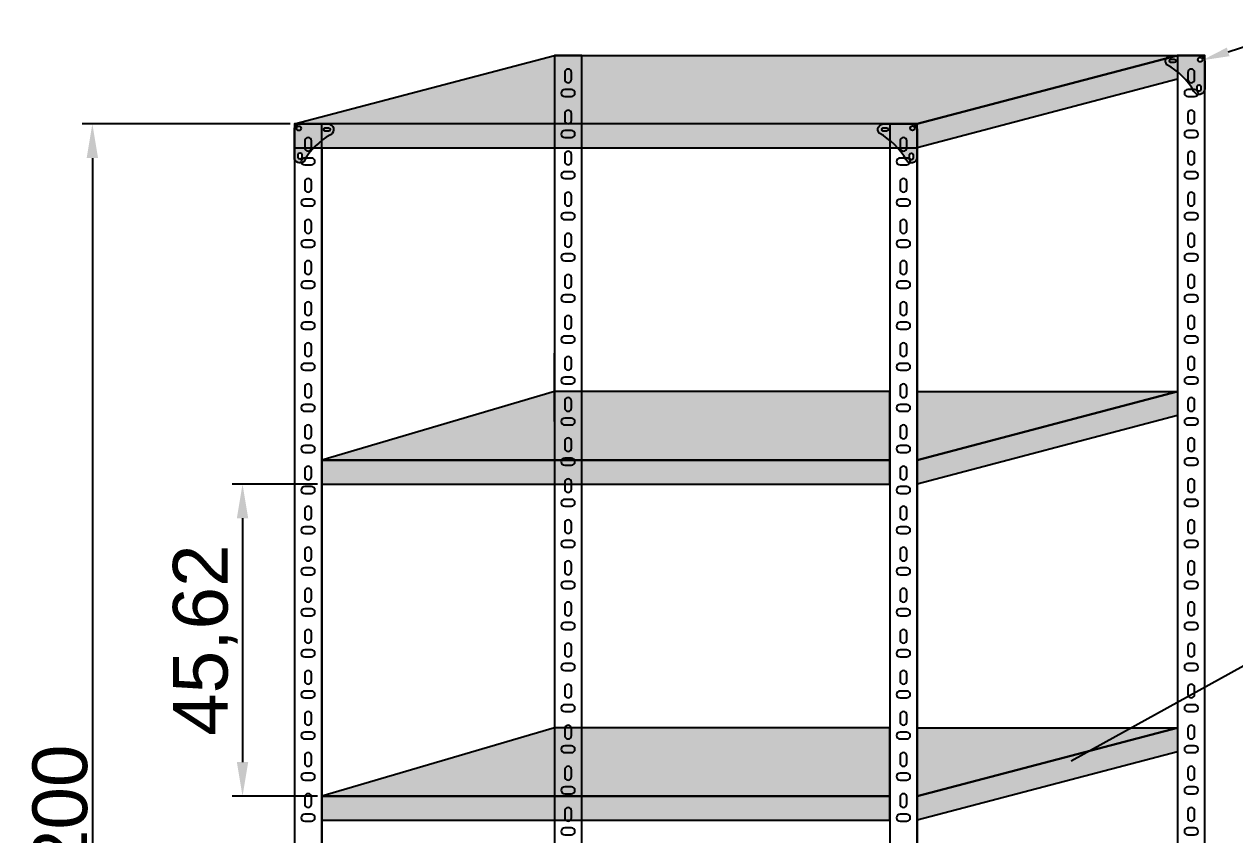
# Model space of a CAD drawing. Header units: millimetres. Extents: x 6614975 to 6624097, y 8742145 to 8746891.
# Drawn here: x 6619856.7 to 6620033.7, y 8743207.4 to 8743325.8 of the extents above; entities that cross this region are included whole.
import ezdxf
from ezdxf import colors
from ezdxf.entities.mleader import LeaderData, LeaderLine
from ezdxf.math import Vec2, Vec3

# ---------------------------------------------------------------- set-up
doc = ezdxf.new("R2010")
doc.units = ezdxf.units.MM
doc.styles.get("Standard").update_dxf_attribs({"font": 'arial.ttf'})
doc.dimstyles.new('ISO-25', dxfattribs={"dimtxt": 8, "dimasz": 5, "dimexe": 1.5, "dimexo": 0.625, "dimtad": 1, "dimtxsty": 'Standard', "dimcen": 2.5, "dimclrd": 1, "dimclre": 1, "dimclrt": 143, "dimadec": 0, "dimazin": 0, "dimtfac": 1, "dimtmove": 0, "dimatfit": 3, "dimfxl": 1, "dimarcsym": 0})

# ---------------------------------------------------------------- blocks, each defined once
blk = doc.blocks.new('UNION-R')
at = {"true_color": 0x939598}
h = blk.add_hatch(color=252, dxfattribs=at)
h.dxf.hatch_style = 1
h.paths.add_polyline_path([(-8.1, 0.43, 0.631348), (-9.24, -1.96, -0.142591), (-2.34, -8.76, 0.79062), (0.43, -8.11), (0.43, -1.03, 0.414), (-1.04, 0.43)])
h.paths.add_polyline_path([(-1.31, -0.68, -1), (-0.15, -0.68, -1)], flags=16)
h.paths.add_polyline_path([(-7.37, -1.43), (-8.24, -1.43, -0.736995), (-8.24, -0.56), (-7.37, -0.56, -1)], flags=16)
h.paths.add_polyline_path([(-0.6, -7.41), (-0.6, -8.28, -1), (-1.47, -8.28), (-1.47, -7.41, -0.736995)], flags=16)
at = {"true_color": 0xffffff}
h = blk.add_hatch(color=7, dxfattribs=at)
h.dxf.hatch_style = 1
h.paths.add_polyline_path([(-8.1, 0.43, 0.631348), (-9.24, -1.96, -0.142591), (-2.34, -8.76, 0.79062), (0.43, -8.11), (0.43, -1.03, 0.414), (-1.04, 0.43)])
h.paths.add_polyline_path([(-7.37, -1.43), (-8.24, -1.43, -0.736995), (-8.24, -0.56), (-7.37, -0.56, -1)], flags=16)
h.paths.add_polyline_path([(-0.15, -0.68, -1), (-1.31, -0.68, -1)], flags=16)
h.paths.add_polyline_path([(-0.6, -7.41), (-0.6, -8.28, -1), (-1.47, -8.28), (-1.47, -7.41, -0.736995)], flags=16)
for points in [[(0.43, -8.11, -0.79062), (-2.34, -8.76, 0.142591), (-9.24, -1.96, -0.631348), (-8.1, 0.43), (-1.04, 0.43, -0.414214), (0.43, -1.04), (0.43, -8.11)], [(-7.37, -0.56, -1), (-7.37, -1.43), (-8.24, -1.43, -0.736995), (-8.24, -0.56), (-7.37, -0.56)], [(-0.6, -8.28, -1), (-1.47, -8.28), (-1.47, -7.41, -0.736995), (-0.6, -7.41), (-0.6, -8.28)]]:
    blk.add_lwpolyline(points, format="xyb")
blk.add_circle((-0.73, -0.68), 0.581)
blk = doc.blocks.new('*D154')
at = {"color": 1, "lineweight": -2, "transparency": 16777216}
for p, q in [((6619895.61, 8743311.26), (6619865.21, 8743311.26)), ((6619895.61, 8743111.26), (6619865.21, 8743111.26))]:
    blk.add_line(p, q, dxfattribs=at)
at = {"color": 1, "linetype": 'Continuous', "lineweight": -2, "transparency": 16777216}
blk.add_line((6619866.71, 8743306.26), (6619866.71, 8743116.26), dxfattribs=at)
at = {"color": 1, "transparency": 16777216}
for points in [[(6619865.87, 8743306.26), (6619867.54, 8743306.26), (6619866.71, 8743311.26)], [(6619865.87, 8743116.26), (6619867.54, 8743116.26), (6619866.71, 8743111.26)]]:
    blk.add_solid(points, dxfattribs=at)
at = {"layer": 'Defpoints', "color": 0, "transparency": 16777216}
for p in [(6619896.23, 8743311.26), (6619866.71, 8743111.26), (6619896.23, 8743111.26)]:
    blk.add_point(p, dxfattribs=at)
at = {"color": 143, "transparency": 16777216, "insert": (6619862, 8743211.26), "char_height": 8, "attachment_point": 5, "rotation": 90}
blk.add_mtext('200', dxfattribs=at)
blk = doc.blocks.new('*D155')
at = {"color": 1, "lineweight": -2, "transparency": 16777216}
for p, q in [((6619899.61, 8743258.64), (6619887.15, 8743258.64)), ((6619899.61, 8743213.02), (6619887.15, 8743213.02))]:
    blk.add_line(p, q, dxfattribs=at)
at = {"color": 1, "linetype": 'Continuous', "lineweight": -2, "transparency": 16777216}
blk.add_line((6619888.65, 8743253.64), (6619888.65, 8743218.02), dxfattribs=at)
at = {"color": 1, "transparency": 16777216}
for points in [[(6619887.82, 8743253.64), (6619889.48, 8743253.64), (6619888.65, 8743258.64)], [(6619887.82, 8743218.02), (6619889.48, 8743218.02), (6619888.65, 8743213.02)]]:
    blk.add_solid(points, dxfattribs=at)
at = {"layer": 'Defpoints', "color": 0, "transparency": 16777216}
for p in [(6619900.23, 8743258.64), (6619888.65, 8743213.02), (6619900.23, 8743213.02)]:
    blk.add_point(p, dxfattribs=at)
at = {"color": 143, "transparency": 16777216, "insert": (6619883.22, 8743235.83), "char_height": 8, "attachment_point": 5, "rotation": 90}
blk.add_mtext('45,62', dxfattribs=at)

msp = doc.modelspace()

# ---------------------------------------------------------------- hatches: boundary and pattern name
h = msp.add_hatch(color=8)
h.dxf.hatch_style = 1
h.paths.add_polyline_path([(6619987.235, 8743311.264), (6620025.287, 8743321.264), (6619938.235, 8743321.264), (6619934.235, 8743321.264), (6619896.235, 8743311.264)])
h = msp.add_hatch(color=8)
h.dxf.hatch_style = 1
h.paths.add_polyline_path([(6620025.287, 8743317.764), (6620025.287, 8743321.264), (6619987.235, 8743311.264), (6619987.235, 8743307.764)])
h = msp.add_hatch(color=8)
h.dxf.hatch_style = 1
h.paths.add_polyline_path([(6619896.235, 8743311.264), (6619896.235, 8743307.764), (6619987.235, 8743307.764), (6619987.235, 8743311.264)])
h = msp.add_hatch(color=8)
h.dxf.hatch_style = 1
h.paths.add_polyline_path([(6619934.235, 8743272.144), (6619900.235, 8743262.144), (6619983.235, 8743262.144), (6619983.235, 8743272.144)])
h = msp.add_hatch(color=8)
h.dxf.hatch_style = 1
h.paths.add_polyline_path([(6620025.287, 8743268.644), (6620025.287, 8743272.144), (6619987.235, 8743262.144), (6619987.235, 8743258.644)])
h = msp.add_hatch(color=8)
h.dxf.hatch_style = 1
h.paths.add_polyline_path([(6620025.287, 8743272.144), (6619987.235, 8743272.144), (6619987.235, 8743262.144)])
h = msp.add_hatch(color=8)
h.dxf.hatch_style = 1
h.paths.add_polyline_path([(6619983.235, 8743258.644), (6619983.235, 8743262.144), (6619900.235, 8743262.144), (6619900.235, 8743258.644)])
h = msp.add_hatch(color=8)
h.dxf.hatch_style = 1
h.paths.add_polyline_path([(6619934.235, 8743223.024), (6619900.235, 8743213.024), (6619983.235, 8743213.024), (6619983.235, 8743223.024)])
h = msp.add_hatch(color=8)
h.dxf.hatch_style = 1
h.paths.add_polyline_path([(6620025.287, 8743219.524), (6620025.287, 8743223.024), (6619987.235, 8743213.024), (6619987.235, 8743209.524)])
h = msp.add_hatch(color=8)
h.dxf.hatch_style = 1
h.paths.add_polyline_path([(6620025.287, 8743223.024), (6619987.235, 8743223.024), (6619987.235, 8743213.024)])
h = msp.add_hatch(color=8)
h.dxf.hatch_style = 1
h.paths.add_polyline_path([(6619983.235, 8743209.524), (6619983.235, 8743213.024), (6619900.235, 8743213.024), (6619900.235, 8743209.524)])

# ---------------------------------------------------------------- linework, layer by layer
for p, q in [((6619934.235, 8743321.264), (6619938.235, 8743321.264)), ((6619900.235, 8743307.764), (6619900.235, 8743277.964)), ((6619900.235, 8743307.764), (6619900.235, 8743247.764)), ((6619900.235, 8743307.764), (6619900.235, 8743262.144)), ((6619987.235, 8743307.764), (6619987.235, 8743273.764)), ((6619934.235, 8743267.764), (6619934.235, 8743277.764)), ((6619900.235, 8743274.464), (6619900.235, 8743244.664)), ((6619987.235, 8743273.764), (6619987.235, 8743239.764)), ((6619900.235, 8743258.644), (6619900.235, 8743213.024)), ((6619900.235, 8743241.164), (6619900.235, 8743211.364)), ((6619987.235, 8743239.764), (6619987.235, 8743205.764)), ((6619900.235, 8743209.524), (6619900.235, 8743163.904))]:
    msp.add_line(p, q)
for points in [[(6620025.287, 8743321.264), (6619987.235, 8743311.264), (6619896.235, 8743311.264), (6619934.235, 8743321.264), (6619938.235, 8743321.264), (6620029.287, 8743321.264)], [(6619934.235, 8743272.144), (6619900.235, 8743262.144), (6619983.235, 8743262.144), (6619983.235, 8743272.144), (6619934.235, 8743272.144)], [(6619934.235, 8743223.024), (6619900.235, 8743213.024), (6619983.235, 8743213.024), (6619983.235, 8743223.024), (6619934.235, 8743223.024)]]:
    msp.add_lwpolyline(points)
for points in [[(6619934.235, 8743121.264), (6619938.235, 8743121.264), (6619938.235, 8743321.264), (6619934.235, 8743321.264)], [(6619987.235, 8743311.264), (6620025.287, 8743321.264), (6620025.287, 8743317.764), (6619987.235, 8743307.764)], [(6620025.287, 8743121.264), (6620029.287, 8743121.264), (6620029.287, 8743321.264), (6620025.287, 8743321.264)], [(6619896.235, 8743111.264), (6619900.235, 8743111.264), (6619900.235, 8743311.264), (6619896.235, 8743311.264)], [(6619896.235, 8743307.764), (6619987.235, 8743307.764), (6619987.235, 8743311.264), (6619896.235, 8743311.264)], [(6619983.235, 8743111.264), (6619987.235, 8743111.264), (6619987.235, 8743311.264), (6619983.235, 8743311.264)], [(6619987.235, 8743262.144), (6620025.287, 8743272.144), (6620025.287, 8743268.644), (6619987.235, 8743258.644)], [(6619987.235, 8743272.144), (6620025.287, 8743272.144), (6619987.235, 8743262.144)], [(6619900.235, 8743258.644), (6619983.235, 8743258.644), (6619983.235, 8743262.144), (6619900.235, 8743262.144)], [(6619987.235, 8743213.024), (6620025.287, 8743223.024), (6620025.287, 8743219.524), (6619987.235, 8743209.524)], [(6619987.235, 8743223.024), (6620025.287, 8743223.024), (6619987.235, 8743213.024)], [(6619900.235, 8743209.524), (6619983.235, 8743209.524), (6619983.235, 8743213.024), (6619900.235, 8743213.024)]]:
    msp.add_lwpolyline(points, close=True)
for points in [[(6619935.735, 8743317.764, 1), (6619936.735, 8743317.764), (6619936.735, 8743318.764, 1), (6619935.735, 8743318.764)], [(6620026.787, 8743317.764, 1), (6620027.787, 8743317.764), (6620027.787, 8743318.764, 1), (6620026.787, 8743318.764)], [(6619935.735, 8743316.264, 1), (6619935.735, 8743315.264), (6619936.735, 8743315.264, 1), (6619936.735, 8743316.264)], [(6620026.787, 8743316.264, 1), (6620026.787, 8743315.264), (6620027.787, 8743315.264, 1), (6620027.787, 8743316.264)], [(6619935.735, 8743311.764, 1), (6619936.735, 8743311.764), (6619936.735, 8743312.764, 1), (6619935.735, 8743312.764)], [(6620026.787, 8743311.764, 1), (6620027.787, 8743311.764), (6620027.787, 8743312.764, 1), (6620026.787, 8743312.764)], [(6619935.735, 8743310.264, 1), (6619935.735, 8743309.264), (6619936.735, 8743309.264, 1), (6619936.735, 8743310.264)], [(6620026.787, 8743310.264, 1), (6620026.787, 8743309.264), (6620027.787, 8743309.264, 1), (6620027.787, 8743310.264)], [(6619897.735, 8743307.764, 1), (6619898.735, 8743307.764), (6619898.735, 8743308.764, 1), (6619897.735, 8743308.764)], [(6619984.735, 8743307.764, 1), (6619985.735, 8743307.764), (6619985.735, 8743308.764, 1), (6619984.735, 8743308.764)], [(6619897.735, 8743306.264, 1), (6619897.735, 8743305.264), (6619898.735, 8743305.264, 1), (6619898.735, 8743306.264)], [(6619935.735, 8743305.764, 1), (6619936.735, 8743305.764), (6619936.735, 8743306.764, 1), (6619935.735, 8743306.764)], [(6619984.735, 8743306.264, 1), (6619984.735, 8743305.264), (6619985.735, 8743305.264, 1), (6619985.735, 8743306.264)], [(6620026.787, 8743305.764, 1), (6620027.787, 8743305.764), (6620027.787, 8743306.764, 1), (6620026.787, 8743306.764)], [(6619935.735, 8743304.264, 1), (6619935.735, 8743303.264), (6619936.735, 8743303.264, 1), (6619936.735, 8743304.264)], [(6620026.787, 8743304.264, 1), (6620026.787, 8743303.264), (6620027.787, 8743303.264, 1), (6620027.787, 8743304.264)], [(6619897.735, 8743301.764, 1), (6619898.735, 8743301.764), (6619898.735, 8743302.764, 1), (6619897.735, 8743302.764)], [(6619984.735, 8743301.764, 1), (6619985.735, 8743301.764), (6619985.735, 8743302.764, 1), (6619984.735, 8743302.764)], [(6619935.735, 8743299.764, 1), (6619936.735, 8743299.764), (6619936.735, 8743300.764, 1), (6619935.735, 8743300.764)], [(6620026.787, 8743299.764, 1), (6620027.787, 8743299.764), (6620027.787, 8743300.764, 1), (6620026.787, 8743300.764)], [(6619897.735, 8743300.264, 1), (6619897.735, 8743299.264), (6619898.735, 8743299.264, 1), (6619898.735, 8743300.264)], [(6619984.735, 8743300.264, 1), (6619984.735, 8743299.264), (6619985.735, 8743299.264, 1), (6619985.735, 8743300.264)], [(6619897.735, 8743295.764, 1), (6619898.735, 8743295.764), (6619898.735, 8743296.764, 1), (6619897.735, 8743296.764)], [(6619935.735, 8743298.264, 1), (6619935.735, 8743297.264), (6619936.735, 8743297.264, 1), (6619936.735, 8743298.264)], [(6619984.735, 8743295.764, 1), (6619985.735, 8743295.764), (6619985.735, 8743296.764, 1), (6619984.735, 8743296.764)], [(6620026.787, 8743298.264, 1), (6620026.787, 8743297.264), (6620027.787, 8743297.264, 1), (6620027.787, 8743298.264)], [(6619935.735, 8743293.764, 1), (6619936.735, 8743293.764), (6619936.735, 8743294.764, 1), (6619935.735, 8743294.764)], [(6620026.787, 8743293.764, 1), (6620027.787, 8743293.764), (6620027.787, 8743294.764, 1), (6620026.787, 8743294.764)], [(6619897.735, 8743294.264, 1), (6619897.735, 8743293.264), (6619898.735, 8743293.264, 1), (6619898.735, 8743294.264)], [(6619984.735, 8743294.264, 1), (6619984.735, 8743293.264), (6619985.735, 8743293.264, 1), (6619985.735, 8743294.264)], [(6619935.735, 8743292.264, 1), (6619935.735, 8743291.264), (6619936.735, 8743291.264, 1), (6619936.735, 8743292.264)], [(6620026.787, 8743292.264, 1), (6620026.787, 8743291.264), (6620027.787, 8743291.264, 1), (6620027.787, 8743292.264)], [(6619897.735, 8743289.764, 1), (6619898.735, 8743289.764), (6619898.735, 8743290.764, 1), (6619897.735, 8743290.764)], [(6619984.735, 8743289.764, 1), (6619985.735, 8743289.764), (6619985.735, 8743290.764, 1), (6619984.735, 8743290.764)], [(6619897.735, 8743288.264, 1), (6619897.735, 8743287.264), (6619898.735, 8743287.264, 1), (6619898.735, 8743288.264)], [(6619935.735, 8743287.764, 1), (6619936.735, 8743287.764), (6619936.735, 8743288.764, 1), (6619935.735, 8743288.764)], [(6619984.735, 8743288.264, 1), (6619984.735, 8743287.264), (6619985.735, 8743287.264, 1), (6619985.735, 8743288.264)], [(6620026.787, 8743287.764, 1), (6620027.787, 8743287.764), (6620027.787, 8743288.764, 1), (6620026.787, 8743288.764)], [(6619897.735, 8743283.764, 1), (6619898.735, 8743283.764), (6619898.735, 8743284.764, 1), (6619897.735, 8743284.764)], [(6619935.735, 8743286.264, 1), (6619935.735, 8743285.264), (6619936.735, 8743285.264, 1), (6619936.735, 8743286.264)], [(6619984.735, 8743283.764, 1), (6619985.735, 8743283.764), (6619985.735, 8743284.764, 1), (6619984.735, 8743284.764)], [(6620026.787, 8743286.264, 1), (6620026.787, 8743285.264), (6620027.787, 8743285.264, 1), (6620027.787, 8743286.264)], [(6619935.735, 8743281.764, 1), (6619936.735, 8743281.764), (6619936.735, 8743282.764, 1), (6619935.735, 8743282.764)], [(6620026.787, 8743281.764, 1), (6620027.787, 8743281.764), (6620027.787, 8743282.764, 1), (6620026.787, 8743282.764)], [(6619897.735, 8743282.264, 1), (6619897.735, 8743281.264), (6619898.735, 8743281.264, 1), (6619898.735, 8743282.264)], [(6619984.735, 8743282.264, 1), (6619984.735, 8743281.264), (6619985.735, 8743281.264, 1), (6619985.735, 8743282.264)], [(6619897.735, 8743277.764, 1), (6619898.735, 8743277.764), (6619898.735, 8743278.764, 1), (6619897.735, 8743278.764)], [(6619935.735, 8743280.264, 1), (6619935.735, 8743279.264), (6619936.735, 8743279.264, 1), (6619936.735, 8743280.264)], [(6619984.735, 8743277.764, 1), (6619985.735, 8743277.764), (6619985.735, 8743278.764, 1), (6619984.735, 8743278.764)], [(6620026.787, 8743280.264, 1), (6620026.787, 8743279.264), (6620027.787, 8743279.264, 1), (6620027.787, 8743280.264)], [(6619897.735, 8743276.264, 1), (6619897.735, 8743275.264), (6619898.735, 8743275.264, 1), (6619898.735, 8743276.264)], [(6619935.735, 8743275.764, 1), (6619936.735, 8743275.764), (6619936.735, 8743276.764, 1), (6619935.735, 8743276.764)], [(6619984.735, 8743276.264, 1), (6619984.735, 8743275.264), (6619985.735, 8743275.264, 1), (6619985.735, 8743276.264)], [(6620026.787, 8743275.764, 1), (6620027.787, 8743275.764), (6620027.787, 8743276.764, 1), (6620026.787, 8743276.764)], [(6619935.735, 8743274.264, 1), (6619935.735, 8743273.264), (6619936.735, 8743273.264, 1), (6619936.735, 8743274.264)], [(6620026.787, 8743274.264, 1), (6620026.787, 8743273.264), (6620027.787, 8743273.264, 1), (6620027.787, 8743274.264)], [(6619897.735, 8743271.764, 1), (6619898.735, 8743271.764), (6619898.735, 8743272.764, 1), (6619897.735, 8743272.764)], [(6619984.735, 8743271.764, 1), (6619985.735, 8743271.764), (6619985.735, 8743272.764, 1), (6619984.735, 8743272.764)], [(6619935.735, 8743269.764, 1), (6619936.735, 8743269.764), (6619936.735, 8743270.764, 1), (6619935.735, 8743270.764)], [(6620026.787, 8743269.764, 1), (6620027.787, 8743269.764), (6620027.787, 8743270.764, 1), (6620026.787, 8743270.764)], [(6619897.735, 8743270.264, 1), (6619897.735, 8743269.264), (6619898.735, 8743269.264, 1), (6619898.735, 8743270.264)], [(6619984.735, 8743270.264, 1), (6619984.735, 8743269.264), (6619985.735, 8743269.264, 1), (6619985.735, 8743270.264)], [(6619897.735, 8743265.764, 1), (6619898.735, 8743265.764), (6619898.735, 8743266.764, 1), (6619897.735, 8743266.764)], [(6619935.735, 8743268.264, 1), (6619935.735, 8743267.264), (6619936.735, 8743267.264, 1), (6619936.735, 8743268.264)], [(6619984.735, 8743265.764, 1), (6619985.735, 8743265.764), (6619985.735, 8743266.764, 1), (6619984.735, 8743266.764)], [(6620026.787, 8743268.264, 1), (6620026.787, 8743267.264), (6620027.787, 8743267.264, 1), (6620027.787, 8743268.264)], [(6619935.735, 8743263.898, 1), (6619936.735, 8743263.898), (6619936.735, 8743264.898, 1), (6619935.735, 8743264.898)], [(6620026.787, 8743263.898, 1), (6620027.787, 8743263.898), (6620027.787, 8743264.898, 1), (6620026.787, 8743264.898)], [(6619897.735, 8743264.264, 1), (6619897.735, 8743263.264), (6619898.735, 8743263.264, 1), (6619898.735, 8743264.264)], [(6619984.735, 8743264.264, 1), (6619984.735, 8743263.264), (6619985.735, 8743263.264, 1), (6619985.735, 8743264.264)], [(6619935.735, 8743262.398, 1), (6619935.735, 8743261.398), (6619936.735, 8743261.398, 1), (6619936.735, 8743262.398)], [(6620026.787, 8743262.398, 1), (6620026.787, 8743261.398), (6620027.787, 8743261.398, 1), (6620027.787, 8743262.398)], [(6619897.735, 8743259.764, 1), (6619898.735, 8743259.764), (6619898.735, 8743260.764, 1), (6619897.735, 8743260.764)], [(6619984.735, 8743259.764, 1), (6619985.735, 8743259.764), (6619985.735, 8743260.764, 1), (6619984.735, 8743260.764)], [(6619897.735, 8743258.264, 1), (6619897.735, 8743257.264), (6619898.735, 8743257.264, 1), (6619898.735, 8743258.264)], [(6619935.735, 8743257.898, 1), (6619936.735, 8743257.898), (6619936.735, 8743258.898, 1), (6619935.735, 8743258.898)], [(6619984.735, 8743258.264, 1), (6619984.735, 8743257.264), (6619985.735, 8743257.264, 1), (6619985.735, 8743258.264)], [(6620026.787, 8743257.898, 1), (6620027.787, 8743257.898), (6620027.787, 8743258.898, 1), (6620026.787, 8743258.898)], [(6619935.735, 8743256.398, 1), (6619935.735, 8743255.398), (6619936.735, 8743255.398, 1), (6619936.735, 8743256.398)], [(6620026.787, 8743256.398, 1), (6620026.787, 8743255.398), (6620027.787, 8743255.398, 1), (6620027.787, 8743256.398)], [(6619897.735, 8743253.898, 1), (6619898.735, 8743253.898), (6619898.735, 8743254.898, 1), (6619897.735, 8743254.898)], [(6619984.735, 8743253.898, 1), (6619985.735, 8743253.898), (6619985.735, 8743254.898, 1), (6619984.735, 8743254.898)], [(6619935.735, 8743251.898, 1), (6619936.735, 8743251.898), (6619936.735, 8743252.898, 1), (6619935.735, 8743252.898)], [(6620026.787, 8743251.898, 1), (6620027.787, 8743251.898), (6620027.787, 8743252.898, 1), (6620026.787, 8743252.898)], [(6619897.735, 8743252.398, 1), (6619897.735, 8743251.398), (6619898.735, 8743251.398, 1), (6619898.735, 8743252.398)], [(6619984.735, 8743252.398, 1), (6619984.735, 8743251.398), (6619985.735, 8743251.398, 1), (6619985.735, 8743252.398)], [(6619897.735, 8743247.898, 1), (6619898.735, 8743247.898), (6619898.735, 8743248.898, 1), (6619897.735, 8743248.898)], [(6619935.735, 8743250.398, 1), (6619935.735, 8743249.398), (6619936.735, 8743249.398, 1), (6619936.735, 8743250.398)], [(6619984.735, 8743247.898, 1), (6619985.735, 8743247.898), (6619985.735, 8743248.898, 1), (6619984.735, 8743248.898)], [(6620026.787, 8743250.398, 1), (6620026.787, 8743249.398), (6620027.787, 8743249.398, 1), (6620027.787, 8743250.398)], [(6619935.735, 8743245.898, 1), (6619936.735, 8743245.898), (6619936.735, 8743246.898, 1), (6619935.735, 8743246.898)], [(6620026.787, 8743245.898, 1), (6620027.787, 8743245.898), (6620027.787, 8743246.898, 1), (6620026.787, 8743246.898)], [(6619897.735, 8743246.398, 1), (6619897.735, 8743245.398), (6619898.735, 8743245.398, 1), (6619898.735, 8743246.398)], [(6619984.735, 8743246.398, 1), (6619984.735, 8743245.398), (6619985.735, 8743245.398, 1), (6619985.735, 8743246.398)], [(6619935.735, 8743244.398, 1), (6619935.735, 8743243.398), (6619936.735, 8743243.398, 1), (6619936.735, 8743244.398)], [(6620026.787, 8743244.398, 1), (6620026.787, 8743243.398), (6620027.787, 8743243.398, 1), (6620027.787, 8743244.398)], [(6619897.735, 8743241.898, 1), (6619898.735, 8743241.898), (6619898.735, 8743242.898, 1), (6619897.735, 8743242.898)], [(6619984.735, 8743241.898, 1), (6619985.735, 8743241.898), (6619985.735, 8743242.898, 1), (6619984.735, 8743242.898)], [(6619897.735, 8743240.398, 1), (6619897.735, 8743239.398), (6619898.735, 8743239.398, 1), (6619898.735, 8743240.398)], [(6619935.735, 8743239.898, 1), (6619936.735, 8743239.898), (6619936.735, 8743240.898, 1), (6619935.735, 8743240.898)], [(6619984.735, 8743240.398, 1), (6619984.735, 8743239.398), (6619985.735, 8743239.398, 1), (6619985.735, 8743240.398)], [(6620026.787, 8743239.898, 1), (6620027.787, 8743239.898), (6620027.787, 8743240.898, 1), (6620026.787, 8743240.898)], [(6619897.735, 8743235.898, 1), (6619898.735, 8743235.898), (6619898.735, 8743236.898, 1), (6619897.735, 8743236.898)], [(6619935.735, 8743238.398, 1), (6619935.735, 8743237.398), (6619936.735, 8743237.398, 1), (6619936.735, 8743238.398)], [(6619984.735, 8743235.898, 1), (6619985.735, 8743235.898), (6619985.735, 8743236.898, 1), (6619984.735, 8743236.898)], [(6620026.787, 8743238.398, 1), (6620026.787, 8743237.398), (6620027.787, 8743237.398, 1), (6620027.787, 8743238.398)], [(6619935.735, 8743233.898, 1), (6619936.735, 8743233.898), (6619936.735, 8743234.898, 1), (6619935.735, 8743234.898)], [(6620026.787, 8743233.898, 1), (6620027.787, 8743233.898), (6620027.787, 8743234.898, 1), (6620026.787, 8743234.898)], [(6619897.735, 8743234.398, 1), (6619897.735, 8743233.398), (6619898.735, 8743233.398, 1), (6619898.735, 8743234.398)], [(6619984.735, 8743234.398, 1), (6619984.735, 8743233.398), (6619985.735, 8743233.398, 1), (6619985.735, 8743234.398)], [(6619935.735, 8743232.398, 1), (6619935.735, 8743231.398), (6619936.735, 8743231.398, 1), (6619936.735, 8743232.398)], [(6620026.787, 8743232.398, 1), (6620026.787, 8743231.398), (6620027.787, 8743231.398, 1), (6620027.787, 8743232.398)], [(6619897.735, 8743229.898, 1), (6619898.735, 8743229.898), (6619898.735, 8743230.898, 1), (6619897.735, 8743230.898)], [(6619984.735, 8743229.898, 1), (6619985.735, 8743229.898), (6619985.735, 8743230.898, 1), (6619984.735, 8743230.898)], [(6619897.735, 8743228.398, 1), (6619897.735, 8743227.398), (6619898.735, 8743227.398, 1), (6619898.735, 8743228.398)], [(6619935.735, 8743227.898, 1), (6619936.735, 8743227.898), (6619936.735, 8743228.898, 1), (6619935.735, 8743228.898)], [(6619984.735, 8743228.398, 1), (6619984.735, 8743227.398), (6619985.735, 8743227.398, 1), (6619985.735, 8743228.398)], [(6620026.787, 8743227.898, 1), (6620027.787, 8743227.898), (6620027.787, 8743228.898, 1), (6620026.787, 8743228.898)], [(6619935.735, 8743226.398, 1), (6619935.735, 8743225.398), (6619936.735, 8743225.398, 1), (6619936.735, 8743226.398)], [(6620026.787, 8743226.398, 1), (6620026.787, 8743225.398), (6620027.787, 8743225.398, 1), (6620027.787, 8743226.398)], [(6619897.735, 8743223.898, 1), (6619898.735, 8743223.898), (6619898.735, 8743224.898, 1), (6619897.735, 8743224.898)], [(6619984.735, 8743223.898, 1), (6619985.735, 8743223.898), (6619985.735, 8743224.898, 1), (6619984.735, 8743224.898)], [(6619935.735, 8743221.898, 1), (6619936.735, 8743221.898), (6619936.735, 8743222.898, 1), (6619935.735, 8743222.898)], [(6620026.787, 8743221.898, 1), (6620027.787, 8743221.898), (6620027.787, 8743222.898, 1), (6620026.787, 8743222.898)], [(6619897.735, 8743222.398, 1), (6619897.735, 8743221.398), (6619898.735, 8743221.398, 1), (6619898.735, 8743222.398)], [(6619984.735, 8743222.398, 1), (6619984.735, 8743221.398), (6619985.735, 8743221.398, 1), (6619985.735, 8743222.398)], [(6619897.735, 8743217.898, 1), (6619898.735, 8743217.898), (6619898.735, 8743218.898, 1), (6619897.735, 8743218.898)], [(6619935.735, 8743220.398, 1), (6619935.735, 8743219.398), (6619936.735, 8743219.398, 1), (6619936.735, 8743220.398)], [(6619984.735, 8743217.898, 1), (6619985.735, 8743217.898), (6619985.735, 8743218.898, 1), (6619984.735, 8743218.898)], [(6620026.787, 8743220.398, 1), (6620026.787, 8743219.398), (6620027.787, 8743219.398, 1), (6620027.787, 8743220.398)], [(6619935.735, 8743215.898, 1), (6619936.735, 8743215.898), (6619936.735, 8743216.898, 1), (6619935.735, 8743216.898)], [(6620026.787, 8743215.898, 1), (6620027.787, 8743215.898), (6620027.787, 8743216.898, 1), (6620026.787, 8743216.898)], [(6619897.735, 8743216.398, 1), (6619897.735, 8743215.398), (6619898.735, 8743215.398, 1), (6619898.735, 8743216.398)], [(6619984.735, 8743216.398, 1), (6619984.735, 8743215.398), (6619985.735, 8743215.398, 1), (6619985.735, 8743216.398)], [(6619935.735, 8743214.398, 1), (6619935.735, 8743213.398), (6619936.735, 8743213.398, 1), (6619936.735, 8743214.398)], [(6620026.787, 8743214.398, 1), (6620026.787, 8743213.398), (6620027.787, 8743213.398, 1), (6620027.787, 8743214.398)], [(6619897.735, 8743211.898, 1), (6619898.735, 8743211.898), (6619898.735, 8743212.898, 1), (6619897.735, 8743212.898)], [(6619984.735, 8743211.898, 1), (6619985.735, 8743211.898), (6619985.735, 8743212.898, 1), (6619984.735, 8743212.898)], [(6619897.735, 8743210.398, 1), (6619897.735, 8743209.398), (6619898.735, 8743209.398, 1), (6619898.735, 8743210.398)], [(6619935.735, 8743209.898, 1), (6619936.735, 8743209.898), (6619936.735, 8743210.898, 1), (6619935.735, 8743210.898)], [(6619984.735, 8743210.398, 1), (6619984.735, 8743209.398), (6619985.735, 8743209.398, 1), (6619985.735, 8743210.398)], [(6620026.787, 8743209.898, 1), (6620027.787, 8743209.898), (6620027.787, 8743210.898, 1), (6620026.787, 8743210.898)], [(6619935.735, 8743208.398, 1), (6619935.735, 8743207.398), (6619936.735, 8743207.398, 1), (6619936.735, 8743208.398)], [(6620026.787, 8743208.398, 1), (6620026.787, 8743207.398), (6620027.787, 8743207.398, 1), (6620027.787, 8743208.398)]]:
    msp.add_lwpolyline(points, format="xyb", close=True)

# ---------------------------------------------------------------- block references
at = {"color": 18, "lineweight": 211, "true_color": 0x000000, "xscale": 0.5729039759425889, "yscale": 0.5729039759425889, "zscale": 0.5729039759425889}
for p in [(6620029.023, 8743321.02), (6619986.984, 8743311.018)]:
    msp.add_blockref('UNION-R', p, dxfattribs=at)
at = {"color": 18, "lineweight": 211, "true_color": 0x000000, "xscale": 0.5729039759425889, "yscale": 0.5729039759425889, "zscale": 0.5729039759425889, "rotation": 90}
msp.add_blockref('UNION-R', (6619896.48, 8743311.017), dxfattribs=at)

# ---------------------------------------------------------------- dimensions: what is measured, and where the dimension line sits
for base, p1, p2, picture, middle in [((6619866.706, 8743111.264), (6619896.235, 8743311.264), (6619896.235, 8743111.264), '*D154', (6619861.996, 8743211.264)), ((6619888.651, 8743213.024), (6619900.235, 8743258.644), (6619900.235, 8743213.024), '*D155', (6619883.218, 8743235.834))]:
    dim = msp.add_linear_dim(base=base, p1=p1, p2=p2, angle=90, dimstyle='ISO-25')
    dim.commit()
    dim.dimension.update_dxf_attribs({"geometry": picture, "text_midpoint": middle})

# ---------------------------------------------------------------- leaders
at = {"color": 152, "true_color": 0x2776bb}
ml = msp.add_multileader_mtext('Standard', dxfattribs=at)
ml.set_content('ESCUADRA-P: 1mm CINCADO 8X8 cm', color=(39, 118, 187))
ml.set_leader_properties()
ml.build(insert=Vec2(0, 0))
ctx = ml.context
ctx.base_point, ctx.plane_origin = Vec3(6620046.74, 8743323.72), Vec3(6620028.884, 8743320.544)
notes = []
notes.append((ctx, [(0, (1, 1, 0), (6620038.74, 8743323.72), (1, 0), 8, [(0, [(6620028.884, 8743320.544)], 0, [])])]))
ctx.mtext.insert, ctx.mtext.flow_direction = Vec3(6620048.74, 8743325.754), 5
ml = msp.add_multileader_mtext('Standard', dxfattribs=at)
ml.set_content('BANDEJA-P: 1.5mm PLOMO 42X91  cm', color=(39, 118, 187))
ml.set_leader_properties()
ml.build(insert=Vec2(0, 0))
ctx = ml.context
ctx.base_point, ctx.plane_origin = Vec3(6620053.266, 8743237.849), Vec3(6620006.261, 8743216.274)
notes.append((ctx, [(0, (1, 1, 0), (6620045.266, 8743237.849), (1, 0), 8, [(0, [(6620006.261, 8743216.274)], 0, [])])]))
ctx.mtext.insert, ctx.mtext.flow_direction = Vec3(6620055.266, 8743239.883), 5
for ctx, leaders in notes:
    for number, flags, end, landing, length, lines in leaders:
        leader = LeaderData()
        leader.index, (leader.has_last_leader_line, leader.has_dogleg_vector, leader.attachment_direction) = number, flags
        leader.last_leader_point, leader.dogleg_vector, leader.dogleg_length = Vec3(end), Vec3(landing), length
        for number, points, colour, breaks in lines:
            line = LeaderLine()
            line.index, line.vertices, line.color, line.breaks = number, Vec3.list(points), colors.encode_raw_color(colour), breaks
            leader.lines.append(line)
        ctx.leaders.append(leader)

doc.saveas('drawing.dxf')
